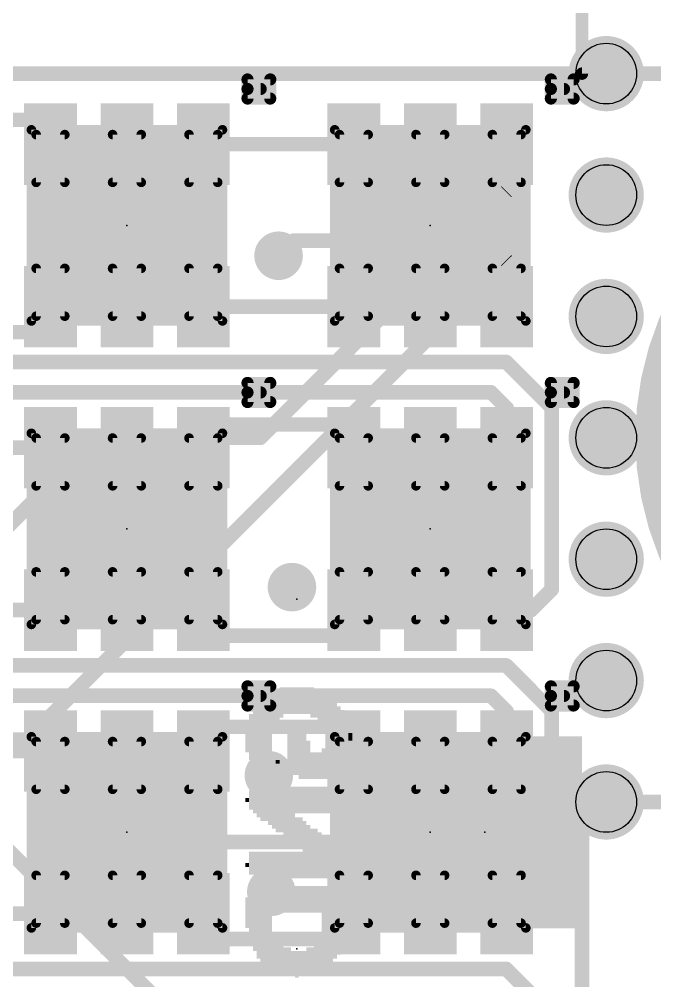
# Model space of a CAD drawing. Extents: x 0 to 108, y -62 to 34.
# Drawn here: x 27.13 to 33.78, y 15.91 to 25.97 of the extents above; entities that cross this region are included whole.
import ezdxf

# ---------------------------------------------------------------- set-up
doc = ezdxf.new("R2010")
doc.units = 0
for name, color, linetype in [('1', 12, 'CONTINUOUS'), ('15', 12, 'CONTINUOUS'), ('16', 132, 'CONTINUOUS'), ('17', 110, 'CONTINUOUS'), ('18', 110, 'CONTINUOUS'), ('2', 132, 'CONTINUOUS'), ('20', 53, 'CONTINUOUS'), ('21', 253, 'CONTINUOUS'), ('22', 253, 'CONTINUOUS'), ('23', 53, 'CONTINUOUS'), ('24', 53, 'CONTINUOUS'), ('29', 253, 'CONTINUOUS'), ('39', 12, 'CONTINUOUS'), ('47', 253, 'CONTINUOUS'), ('51', 253, 'CONTINUOUS')]:
    doc.layers.add(name, color=color, linetype=linetype)

# ---------------------------------------------------------------- blocks, each defined once
blk = doc.blocks.new('RECT')
blk.add_solid([(-0.5, -0.5), (0.5, -0.5), (-0.5, 0.5), (0.5, 0.5)])
blk = doc.blocks.new('ROUNDP')
at = {"const_width": 0.5}
blk.add_lwpolyline([(0, -0.25, 1), (0, 0.25, 1), (0, -0.25)], format="xyb", dxfattribs=at)
blk = doc.blocks.new('PIE')
at = {"const_width": 0.5}
blk.add_lwpolyline([(0, -0.25, 1), (0, 0.25, 1), (0, -0.25)], format="xyb", dxfattribs=at)
blk = doc.blocks.new('ROUNDV')
at = {"const_width": 0.5}
blk.add_lwpolyline([(0, -0.25, 1), (0, 0.25, 1), (0, -0.25)], format="xyb", dxfattribs=at)

msp = doc.modelspace()

# ---------------------------------------------------------------- linework, layer by layer
at = {"layer": '1', "const_width": 0.1524}
for points in [[(27.4067, 24.9165), (25.9841, 24.9165)], [(27.4575, 24.8657), (27.4067, 24.9165)], [(27.4575, 24.6625), (27.4575, 24.8657)], [(28.2575, 24.6625), (28.2575, 24.1935)], [(30.6325, 24.6625), (29.0575, 24.6625)], [(31.4325, 24.6625), (31.4325, 24.1681)], [(32.2325, 24.6625), (32.2325, 24.168)], [(32.2325, 24.168), (32.2263, 24.1618)], [(30.0038, 23.6538), (29.845, 23.495)], [(31.2738, 23.6538), (30.0038, 23.6538)], [(31.4325, 23.495), (31.2738, 23.6538)], [(31.4325, 22.9625), (31.4325, 23.495)], [(28.2575, 22.9625), (28.2575, 23.4315)], [(32.2325, 23.4411), (32.2263, 23.4474)], [(32.2325, 22.9625), (32.2325, 23.4411)], [(27.4575, 22.6958), (27.4575, 22.9625)], [(29.0575, 22.9625), (30.6325, 22.9625)], [(25.9206, 22.6958), (27.4575, 22.6958)], [(8.5725, 22.3838), (32.2263, 22.3838)], [(32.2263, 22.3838), (32.7025, 21.9075)], [(32.0675, 22.0663), (8.255, 22.0663)], [(32.2325, 21.9013), (32.0675, 22.0663)], [(32.2325, 21.4875), (32.2325, 21.9013)], [(32.7025, 21.9075), (32.7025, 20.0025)], [(29.121, 21.7288), (29.0575, 21.6653)], [(29.0575, 21.6653), (29.0575, 21.4875)], [(30.5944, 21.7288), (29.121, 21.7288)], [(30.6325, 21.6907), (30.5944, 21.7288)], [(30.6325, 21.4875), (30.6325, 21.6907)], [(25.8825, 21.4875), (27.4575, 21.4875)], [(28.2575, 21.4875), (28.2575, 21.0503)], [(31.4325, 21.4875), (31.4325, 21.082)], [(31.4325, 21.082), (31.877, 20.6375)], [(31.4325, 20.193), (30.988, 20.6375)], [(28.2575, 20.32), (28.2575, 19.7875)], [(31.4325, 19.7875), (31.4325, 20.193)], [(32.7025, 20.0025), (32.4875, 19.7875)], [(27.4575, 19.7875), (25.8825, 19.7875)], [(29.0575, 19.7875), (29.0575, 19.5208)], [(30.6325, 19.5843), (30.6325, 19.7875)], [(32.4875, 19.7875), (32.2325, 19.7875)], [(30.569, 19.5208), (30.6325, 19.5843)], [(29.0575, 19.5208), (30.569, 19.5208)], [(8.5725, 19.2088), (32.2263, 19.2088)], [(32.2263, 19.2088), (32.7025, 18.7325)], [(32.0675, 18.8912), (8.255, 18.8912)], [(32.2325, 18.7263), (32.0675, 18.8912)], [(32.2325, 18.3125), (32.2325, 18.7263)], [(32.7025, 18.7325), (32.7025, 16.8275)], [(29.0575, 18.4395), (29.1845, 18.5665)], [(29.1845, 18.5665), (30.5563, 18.5665)], [(30.5563, 18.5665), (30.6325, 18.4903)], [(29.0575, 18.3125), (29.0575, 18.4395)], [(30.6325, 18.4903), (30.6325, 18.3125)], [(27.4575, 18.3125), (25.8825, 18.3125)], [(28.2575, 18.3125), (28.2575, 17.8435)], [(31.4325, 18.3125), (31.4325, 17.78)], [(28.2575, 17.1133), (28.5052, 17.3609)], [(28.5052, 17.3609), (31.1849, 17.3609)], [(31.1849, 17.3609), (31.4325, 17.1133)], [(28.2575, 16.6125), (28.2575, 17.1133)], [(31.4325, 17.1133), (31.4325, 16.6125)], [(32.7025, 16.8275), (32.4875, 16.6125)], [(25.8825, 16.6125), (27.4575, 16.6125)], [(29.0575, 16.4728), (29.0575, 16.6125)], [(30.6325, 16.6125), (30.6325, 16.3458)], [(32.4875, 16.6125), (32.2325, 16.6125)], [(29.1845, 16.3458), (29.0575, 16.4728)], [(30.6325, 16.3458), (29.1845, 16.3458)], [(8.5725, 16.0338), (32.2263, 16.0338)], [(32.2263, 16.0338), (32.7025, 15.5575)]]:
    msp.add_lwpolyline(points, dxfattribs=at)
at = {"layer": '1', "const_width": 0.0762}
for points in [[(27.4336, 24.9434, 1), (27.3798, 24.8896)], [(27.4067, 24.8784, 1), (27.4067, 24.9546)], [(27.4956, 24.8657, 1), (27.4194, 24.8657)], [(27.4306, 24.8388, 1), (27.4844, 24.8926)], [(27.4194, 24.6625, 1), (27.4956, 24.6625)], [(28.2956, 24.6625, 1), (28.2194, 24.6625)], [(29.0575, 24.7006, 1), (29.0575, 24.6244)], [(30.6325, 24.6244, 1), (30.6325, 24.7006)], [(31.4706, 24.6625, 1), (31.3944, 24.6625)], [(32.2706, 24.6625, 1), (32.1944, 24.6625)], [(28.2194, 24.1935, 1), (28.2956, 24.1935)], [(31.3944, 24.1681, 1), (31.4706, 24.1681)], [(32.1993, 24.1887, 1), (32.2532, 24.1348)], [(32.1944, 24.168, 1), (32.2706, 24.168)], [(32.2594, 24.1411, 1), (32.2056, 24.1949)], [(30.0038, 23.6919, 1), (30.0038, 23.6157)], [(30.0307, 23.6268, 1), (29.9768, 23.6807)], [(31.3007, 23.6807, 1), (31.2468, 23.6268)], [(31.2738, 23.6157, 1), (31.2738, 23.6919)], [(29.8181, 23.5219, 1), (29.8719, 23.4681)], [(31.4706, 23.495, 1), (31.3944, 23.495)], [(31.4056, 23.4681, 1), (31.4594, 23.5219)], [(28.2956, 23.4315, 1), (28.2194, 23.4315)], [(32.2532, 23.4743, 1), (32.1993, 23.4204)], [(32.2706, 23.4411, 1), (32.1944, 23.4411)], [(32.2056, 23.4142, 1), (32.2594, 23.4681)], [(27.4956, 22.9625, 1), (27.4194, 22.9625)], [(29.0575, 23.0006, 1), (29.0575, 22.9244)], [(30.6325, 22.9244, 1), (30.6325, 23.0006)], [(28.2194, 22.9625, 1), (28.2956, 22.9625)], [(31.3944, 22.9625, 1), (31.4706, 22.9625)], [(32.1944, 22.9625, 1), (32.2706, 22.9625)], [(27.4575, 22.6577, 1), (27.4575, 22.7339)], [(27.4194, 22.6958, 1), (27.4956, 22.6958)], [(32.2532, 22.4107, 1), (32.1993, 22.3568)], [(32.2263, 22.3457, 1), (32.2263, 22.4219)], [(32.0944, 22.0932, 1), (32.0406, 22.0393)], [(32.0675, 22.0282, 1), (32.0675, 22.1044)], [(32.2706, 21.9013, 1), (32.1944, 21.9013)], [(32.2056, 21.8743, 1), (32.2594, 21.9282)], [(32.7406, 21.9075, 1), (32.6644, 21.9075)], [(32.6756, 21.8806, 1), (32.7294, 21.9344)], [(29.0956, 21.6653, 1), (29.0194, 21.6653)], [(29.0306, 21.6922, 1), (29.0844, 21.6384)], [(29.121, 21.7669, 1), (29.121, 21.6907)], [(29.1479, 21.7019, 1), (29.0941, 21.7557)], [(30.6213, 21.7557, 1), (30.5675, 21.7019)], [(30.5944, 21.6907, 1), (30.5944, 21.7669)], [(30.6706, 21.6907, 1), (30.5944, 21.6907)], [(30.6056, 21.6638, 1), (30.6594, 21.7176)], [(27.4575, 21.4494, 1), (27.4575, 21.5256)], [(28.2956, 21.4875, 1), (28.2194, 21.4875)], [(31.4706, 21.4875, 1), (31.3944, 21.4875)], [(29.0194, 21.4875, 1), (29.0956, 21.4875)], [(30.5944, 21.4875, 1), (30.6706, 21.4875)], [(32.1944, 21.4875, 1), (32.2706, 21.4875)], [(31.4594, 21.1089, 1), (31.4056, 21.0551)], [(28.2194, 21.0503, 1), (28.2956, 21.0503)], [(31.3944, 21.082, 1), (31.4706, 21.082)], [(31.0149, 20.6644, 1), (30.9611, 20.6106)], [(31.8501, 20.6106, 1), (31.9039, 20.6644)], [(28.2956, 20.32, 1), (28.2194, 20.32)], [(31.4706, 20.193, 1), (31.3944, 20.193)], [(31.4056, 20.1661, 1), (31.4594, 20.2199)], [(32.6644, 20.0025, 1), (32.7406, 20.0025)], [(32.7294, 19.9756, 1), (32.6756, 20.0294)], [(27.4575, 19.7494, 1), (27.4575, 19.8256)], [(28.2194, 19.7875, 1), (28.2956, 19.7875)], [(29.0956, 19.7875, 1), (29.0194, 19.7875)], [(30.6706, 19.7875, 1), (30.5944, 19.7875)], [(31.3944, 19.7875, 1), (31.4706, 19.7875)], [(32.2325, 19.8256, 1), (32.2325, 19.7494)], [(32.4606, 19.8144, 1), (32.5144, 19.7606)], [(32.4875, 19.7494, 1), (32.4875, 19.8256)], [(30.5944, 19.5843, 1), (30.6706, 19.5843)], [(30.6594, 19.5574, 1), (30.6056, 19.6112)], [(29.0575, 19.5589, 1), (29.0575, 19.4827)], [(29.0194, 19.5208, 1), (29.0956, 19.5208)], [(30.5421, 19.5477, 1), (30.5959, 19.4939)], [(30.569, 19.4827, 1), (30.569, 19.5589)], [(32.2532, 19.2357, 1), (32.1993, 19.1818)], [(32.2263, 19.1707, 1), (32.2263, 19.2469)], [(32.0944, 18.9182, 1), (32.0406, 18.8643)], [(32.0675, 18.8531, 1), (32.0675, 18.9293)], [(32.2706, 18.7263, 1), (32.1944, 18.7263)], [(32.2056, 18.6993, 1), (32.2594, 18.7532)], [(32.7406, 18.7325, 1), (32.6644, 18.7325)], [(32.6756, 18.7056, 1), (32.7294, 18.7594)], [(29.1845, 18.6046, 1), (29.1845, 18.5284)], [(29.2114, 18.5396, 1), (29.1576, 18.5934)], [(30.5832, 18.5934, 1), (30.5294, 18.5396)], [(30.5563, 18.5284, 1), (30.5563, 18.6046)], [(29.0956, 18.4395, 1), (29.0194, 18.4395)], [(30.6706, 18.4903, 1), (30.5944, 18.4903)], [(30.6056, 18.4634, 1), (30.6594, 18.5172)], [(29.0306, 18.4664, 1), (29.0844, 18.4126)], [(27.4575, 18.2744, 1), (27.4575, 18.3506)], [(28.2956, 18.3125, 1), (28.2194, 18.3125)], [(29.0194, 18.3125, 1), (29.0956, 18.3125)], [(30.5944, 18.3125, 1), (30.6706, 18.3125)], [(31.4706, 18.3125, 1), (31.3944, 18.3125)], [(32.1944, 18.3125, 1), (32.2706, 18.3125)], [(28.2194, 17.8435, 1), (28.2956, 17.8435)], [(31.3944, 17.78, 1), (31.4706, 17.78)], [(28.5052, 17.399, 1), (28.5052, 17.3228)], [(28.5321, 17.334, 1), (28.4782, 17.3878)], [(31.2118, 17.3878, 1), (31.1579, 17.334)], [(31.1849, 17.3228, 1), (31.1849, 17.399)], [(28.2956, 17.1133, 1), (28.2194, 17.1133)], [(28.2306, 17.1402, 1), (28.2844, 17.0863)], [(31.4706, 17.1133, 1), (31.3944, 17.1133)], [(31.4056, 17.0863, 1), (31.4594, 17.1402)], [(32.7294, 16.8006, 1), (32.6756, 16.8544)], [(32.6644, 16.8275, 1), (32.7406, 16.8275)], [(27.4575, 16.5744, 1), (27.4575, 16.6506)], [(28.2194, 16.6125, 1), (28.2956, 16.6125)], [(29.0956, 16.6125, 1), (29.0194, 16.6125)], [(30.6706, 16.6125, 1), (30.5944, 16.6125)], [(31.3944, 16.6125, 1), (31.4706, 16.6125)], [(32.2325, 16.6506, 1), (32.2325, 16.5744)], [(32.4606, 16.6394, 1), (32.5144, 16.5856)], [(32.4875, 16.5744, 1), (32.4875, 16.6506)], [(29.0194, 16.4728, 1), (29.0956, 16.4728)], [(29.0844, 16.4997, 1), (29.0306, 16.4459)], [(29.1845, 16.3839, 1), (29.1845, 16.3077)], [(29.1576, 16.3189, 1), (29.2114, 16.3727)], [(30.6325, 16.3077, 1), (30.6325, 16.3839)], [(30.5944, 16.3458, 1), (30.6706, 16.3458)], [(32.2532, 16.0607, 1), (32.1993, 16.0068)], [(32.2263, 15.9957, 1), (32.2263, 16.0719)]]:
    msp.add_lwpolyline(points, format="xyb", dxfattribs=at)
at = {"layer": '15', "const_width": 0.1524}
msp.add_lwpolyline([(0, 25.4), (40.64, 25.4)], dxfattribs=at)
at = {"layer": '16', "const_width": 0.1524}
for points in [[(0, 25.4), (40.64, 25.4)], [(32.2263, 24.1618), (29.6545, 21.59)], [(27.94, 21.59), (25.3206, 18.9706)], [(29.6545, 21.59), (27.94, 21.59)], [(30.0038, 14.2875), (25.3206, 18.9706)], [(31.75, 17.4625), (31.4325, 17.78)], [(32.004, 17.4625), (31.75, 17.4625)], [(32.512, 17.4625), (32.004, 17.4625)]]:
    msp.add_lwpolyline(points, dxfattribs=at)
at = {"layer": '16', "const_width": 0.0762}
for points in [[(32.2532, 24.1348, 1), (32.1993, 24.1887)], [(27.94, 21.6281, 1), (27.94, 21.5519)], [(27.9669, 21.5631, 1), (27.9131, 21.6169)], [(29.6276, 21.6169, 1), (29.6814, 21.5631)], [(29.6545, 21.5519, 1), (29.6545, 21.6281)], [(31.4594, 17.8069, 1), (31.4056, 17.7531)], [(31.75, 17.5006, 1), (31.75, 17.4244)], [(31.7231, 17.4356, 1), (31.7769, 17.4894)], [(32.004, 17.5006, 1), (32.004, 17.4244)], [(32.004, 17.4244, 1), (32.004, 17.5006)], [(32.512, 17.4244, 1), (32.512, 17.5006)]]:
    msp.add_lwpolyline(points, format="xyb", dxfattribs=at)
at = {"layer": '2', "const_width": 0.1524}
for points in [[(0, 25.4), (40.64, 25.4)], [(32.2263, 23.4474), (27.2097, 18.4309)], [(27.2097, 18.4309), (24.3046, 18.4309)]]:
    msp.add_lwpolyline(points, dxfattribs=at)
at = {"layer": '2', "const_width": 0.0762}
for points in [[(32.2532, 23.4204, 1), (32.1993, 23.4743)], [(27.1828, 18.4578, 1), (27.2367, 18.4039)], [(27.2097, 18.3928, 1), (27.2097, 18.469)]]:
    msp.add_lwpolyline(points, format="xyb", dxfattribs=at)
at = {"layer": '20', "const_width": 0.1524}
for points in [[(36.83, 25.4), (3.81, 25.4)], [(36.83, 17.78), (33.02, 17.78)], [(33.02, 17.78), (33.02, 7.62)]]:
    msp.add_lwpolyline(points, dxfattribs=at)
at = {"layer": '20', "const_width": 0.0762}
for points in [[(33.02, 17.8181, 1), (33.02, 17.7419)], [(33.0581, 17.78, 1), (32.9819, 17.78)]]:
    msp.add_lwpolyline(points, format="xyb", dxfattribs=at)
at = {"layer": '20'}
for centre in [(33.274, 25.4), (33.274, 24.13), (33.274, 22.86), (33.274, 21.59), (33.274, 20.32), (33.274, 19.05), (33.274, 17.78)]:
    msp.add_circle(centre, 0.3175, dxfattribs=at)
at = {"layer": '21', "const_width": 0.127}
for points in [[(29.5195, 25.2395), (29.5195, 25.3395)], [(29.5195, 25.3395), (29.7575, 25.3395)], [(29.7575, 25.3395), (29.7575, 25.1395)], [(32.6945, 25.2395), (32.6945, 25.3395)], [(32.6945, 25.3395), (32.9325, 25.3395)], [(32.9325, 25.3395), (32.9325, 25.1395)], [(29.6575, 25.2395), (29.5195, 25.2395)], [(29.5195, 25.1395), (29.5195, 25.2395)], [(32.8325, 25.2395), (32.6945, 25.2395)], [(32.6945, 25.1395), (32.6945, 25.2395)], [(29.7575, 25.1395), (29.5195, 25.1395)], [(32.9325, 25.1395), (32.6945, 25.1395)], [(29.5195, 22.0645), (29.5195, 22.1645)], [(29.5195, 22.1645), (29.7575, 22.1645)], [(29.7575, 22.1645), (29.7575, 21.9645)], [(32.6945, 22.0645), (32.6945, 22.1645)], [(32.6945, 22.1645), (32.9325, 22.1645)], [(32.9325, 22.1645), (32.9325, 21.9645)], [(29.6575, 22.0645), (29.5195, 22.0645)], [(29.5195, 21.9645), (29.5195, 22.0645)], [(32.8325, 22.0645), (32.6945, 22.0645)], [(32.6945, 21.9645), (32.6945, 22.0645)], [(29.7575, 21.9645), (29.5195, 21.9645)], [(32.9325, 21.9645), (32.6945, 21.9645)], [(29.5195, 18.8895), (29.5195, 18.9895)], [(29.5195, 18.9895), (29.7575, 18.9895)], [(29.7575, 18.9895), (29.7575, 18.7895)], [(32.6945, 18.8895), (32.6945, 18.9895)], [(32.6945, 18.9895), (32.9325, 18.9895)], [(32.9325, 18.9895), (32.9325, 18.7895)], [(29.6575, 18.8895), (29.5195, 18.8895)], [(29.5195, 18.7895), (29.5195, 18.8895)], [(32.8325, 18.8895), (32.6945, 18.8895)], [(32.6945, 18.7895), (32.6945, 18.8895)], [(29.7575, 18.7895), (29.5195, 18.7895)], [(32.9325, 18.7895), (32.6945, 18.7895)]]:
    msp.add_lwpolyline(points, dxfattribs=at)
at = {"layer": '21', "const_width": 0.0635}
for points in [[(29.5512, 25.3395, 1), (29.4878, 25.3395)], [(29.5195, 25.3712, 1), (29.5195, 25.3078)], [(29.7892, 25.3395, 1), (29.7258, 25.3395)], [(29.7575, 25.3078, 1), (29.7575, 25.3712)], [(32.7263, 25.3395, 1), (32.6628, 25.3395)], [(32.6945, 25.3712, 1), (32.6945, 25.3078)], [(32.9643, 25.3395, 1), (32.9008, 25.3395)], [(32.9325, 25.3078, 1), (32.9325, 25.3712)], [(29.5195, 25.2712, 1), (29.5195, 25.2078)], [(29.5512, 25.2395, 1), (29.4878, 25.2395)], [(29.4878, 25.2395, 1), (29.5512, 25.2395)], [(29.6575, 25.2078, 1), (29.6575, 25.2712)], [(32.7263, 25.2395, 1), (32.6628, 25.2395)], [(32.6945, 25.2712, 1), (32.6945, 25.2078)], [(32.6628, 25.2395, 1), (32.7263, 25.2395)], [(32.8325, 25.2078, 1), (32.8325, 25.2712)], [(29.5195, 25.1713, 1), (29.5195, 25.1078)], [(29.4878, 25.1395, 1), (29.5512, 25.1395)], [(29.7258, 25.1395, 1), (29.7892, 25.1395)], [(29.7575, 25.1078, 1), (29.7575, 25.1713)], [(32.6945, 25.1713, 1), (32.6945, 25.1078)], [(32.6628, 25.1395, 1), (32.7263, 25.1395)], [(32.9008, 25.1395, 1), (32.9643, 25.1395)], [(32.9325, 25.1078, 1), (32.9325, 25.1713)], [(29.5512, 22.1645, 1), (29.4878, 22.1645)], [(29.5195, 22.1962, 1), (29.5195, 22.1328)], [(29.7892, 22.1645, 1), (29.7258, 22.1645)], [(29.7575, 22.1328, 1), (29.7575, 22.1962)], [(32.7263, 22.1645, 1), (32.6628, 22.1645)], [(32.6945, 22.1962, 1), (32.6945, 22.1328)], [(32.9643, 22.1645, 1), (32.9008, 22.1645)], [(32.9325, 22.1328, 1), (32.9325, 22.1962)], [(29.5195, 22.0963, 1), (29.5195, 22.0328)], [(29.5512, 22.0645, 1), (29.4878, 22.0645)], [(29.4878, 22.0645, 1), (29.5512, 22.0645)], [(29.6575, 22.0328, 1), (29.6575, 22.0963)], [(32.6945, 22.0963, 1), (32.6945, 22.0328)], [(32.7263, 22.0645, 1), (32.6628, 22.0645)], [(32.6628, 22.0645, 1), (32.7263, 22.0645)], [(32.8325, 22.0328, 1), (32.8325, 22.0963)], [(29.5195, 21.9962, 1), (29.5195, 21.9328)], [(29.4878, 21.9645, 1), (29.5512, 21.9645)], [(29.7258, 21.9645, 1), (29.7892, 21.9645)], [(29.7575, 21.9328, 1), (29.7575, 21.9962)], [(32.6945, 21.9962, 1), (32.6945, 21.9328)], [(32.6628, 21.9645, 1), (32.7263, 21.9645)], [(32.9008, 21.9645, 1), (32.9643, 21.9645)], [(32.9325, 21.9328, 1), (32.9325, 21.9962)], [(29.5512, 18.9895, 1), (29.4878, 18.9895)], [(29.5195, 19.0212, 1), (29.5195, 18.9578)], [(29.7892, 18.9895, 1), (29.7258, 18.9895)], [(29.7575, 18.9578, 1), (29.7575, 19.0212)], [(32.7263, 18.9895, 1), (32.6628, 18.9895)], [(32.6945, 19.0212, 1), (32.6945, 18.9578)], [(32.9643, 18.9895, 1), (32.9008, 18.9895)], [(32.9325, 18.9578, 1), (32.9325, 19.0212)], [(29.5195, 18.9213, 1), (29.5195, 18.8578)], [(29.5512, 18.8895, 1), (29.4878, 18.8895)], [(29.4878, 18.8895, 1), (29.5512, 18.8895)], [(29.6575, 18.8578, 1), (29.6575, 18.9213)], [(32.6945, 18.9213, 1), (32.6945, 18.8578)], [(32.7263, 18.8895, 1), (32.6628, 18.8895)], [(32.6628, 18.8895, 1), (32.7263, 18.8895)], [(32.8325, 18.8578, 1), (32.8325, 18.9213)], [(29.5195, 18.8212, 1), (29.5195, 18.7578)], [(29.4878, 18.7895, 1), (29.5512, 18.7895)], [(29.7258, 18.7895, 1), (29.7892, 18.7895)], [(29.7575, 18.7578, 1), (29.7575, 18.8212)], [(32.6945, 18.8212, 1), (32.6945, 18.7578)], [(32.6628, 18.7895, 1), (32.7263, 18.7895)], [(32.9008, 18.7895, 1), (32.9643, 18.7895)], [(32.9325, 18.7578, 1), (32.9325, 18.8212)]]:
    msp.add_lwpolyline(points, format="xyb", dxfattribs=at)
at = {"layer": '23'}
for p in [(28.2575, 23.8125), (31.4325, 23.8125), (28.2575, 20.6375), (31.4325, 20.6375), (28.2575, 17.4625), (31.4325, 17.4625)]:
    msp.add_point(p, dxfattribs=at)
at = {"layer": '24'}
for p in [(30.0355, 19.9009), (32.004, 17.4625), (30.0355, 16.2433)]:
    msp.add_point(p, dxfattribs=at)
at = {"layer": '29', "const_width": 0.3937}
for points in [[(33.274, 25.2032, 1), (33.274, 25.5969, 1), (33.274, 25.2032)], [(33.274, 23.9332, 1), (33.274, 24.3269, 1), (33.274, 23.9332)], [(33.274, 22.6631, 1), (33.274, 23.0569, 1), (33.274, 22.6631)], [(33.274, 21.3931, 1), (33.274, 21.7869, 1), (33.274, 21.3931)], [(33.274, 20.1231, 1), (33.274, 20.5169, 1), (33.274, 20.1231)], [(33.274, 18.8531, 1), (33.274, 19.2469, 1), (33.274, 18.8531)], [(33.274, 17.5831, 1), (33.274, 17.9769, 1), (33.274, 17.5831)]]:
    msp.add_lwpolyline(points, format="xyb", dxfattribs=at)
at = {"layer": '47', "const_width": 0.13}
for points in [[(33.02, 25.4), (33.02, 28.62)], [(33.02, 25.4), (47.67, 25.4)]]:
    msp.add_lwpolyline(points, dxfattribs=at)
at = {"layer": '47', "const_width": 0.065}
for points in [[(33.02, 25.4325, 1), (33.02, 25.3675)], [(32.9875, 25.4, 1), (33.0525, 25.4)]]:
    msp.add_lwpolyline(points, format="xyb", dxfattribs=at)
at = {"layer": '51', "const_width": 0.1}
for points in [[(27.2575, 22.8125), (27.2575, 24.8125)], [(27.2575, 24.8125), (29.2575, 24.8125)], [(29.2575, 24.8125), (29.2575, 22.8125)], [(30.4325, 22.8125), (30.4325, 24.8125)], [(30.4325, 24.8125), (32.4325, 24.8125)], [(32.4325, 24.8125), (32.4325, 22.8125)], [(27.6075, 24.7625), (27.3075, 24.7625)], [(27.3075, 24.7625), (27.3075, 24.2625)], [(27.6075, 24.2625), (27.6075, 24.7625)], [(28.4075, 24.7625), (28.1075, 24.7625)], [(28.1075, 24.7625), (28.1075, 24.2625)], [(28.4075, 24.2625), (28.4075, 24.7625)], [(29.2075, 24.7625), (28.9075, 24.7625)], [(28.9075, 24.7625), (28.9075, 24.2625)], [(29.2075, 24.2625), (29.2075, 24.7625)], [(30.7825, 24.7625), (30.4825, 24.7625)], [(30.4825, 24.7625), (30.4825, 24.2625)], [(30.7825, 24.2625), (30.7825, 24.7625)], [(31.5825, 24.7625), (31.2825, 24.7625)], [(31.2825, 24.7625), (31.2825, 24.2625)], [(31.5825, 24.2625), (31.5825, 24.7625)], [(32.3825, 24.7625), (32.0825, 24.7625)], [(32.0825, 24.7625), (32.0825, 24.2625)], [(32.3825, 24.2625), (32.3825, 24.7625)], [(27.3075, 24.2625), (27.6075, 24.2625)], [(28.1075, 24.2625), (28.4075, 24.2625)], [(28.9075, 24.2625), (29.2075, 24.2625)], [(30.4825, 24.2625), (30.7825, 24.2625)], [(31.2825, 24.2625), (31.5825, 24.2625)], [(32.0825, 24.2625), (32.3825, 24.2625)], [(27.3075, 22.8625), (27.3075, 23.3625)], [(27.3075, 23.3625), (27.6075, 23.3625)], [(27.6075, 23.3625), (27.6075, 22.8625)], [(28.1075, 22.8625), (28.1075, 23.3625)], [(28.1075, 23.3625), (28.4075, 23.3625)], [(28.4075, 23.3625), (28.4075, 22.8625)], [(28.9075, 23.3625), (28.9075, 22.8625)], [(29.2075, 23.3625), (28.9075, 23.3625)], [(29.2075, 22.8625), (29.2075, 23.3625)], [(30.4825, 22.8625), (30.4825, 23.3625)], [(30.4825, 23.3625), (30.7825, 23.3625)], [(30.7825, 23.3625), (30.7825, 22.8625)], [(31.2825, 22.8625), (31.2825, 23.3625)], [(31.2825, 23.3625), (31.5825, 23.3625)], [(31.5825, 23.3625), (31.5825, 22.8625)], [(32.0825, 23.3625), (32.0825, 22.8625)], [(32.3825, 23.3625), (32.0825, 23.3625)], [(32.3825, 22.8625), (32.3825, 23.3625)], [(29.2575, 22.8125), (27.2575, 22.8125)], [(27.6075, 22.8625), (27.3075, 22.8625)], [(28.4075, 22.8625), (28.1075, 22.8625)], [(28.9075, 22.8625), (29.2075, 22.8625)], [(32.4325, 22.8125), (30.4325, 22.8125)], [(30.7825, 22.8625), (30.4825, 22.8625)], [(31.5825, 22.8625), (31.2825, 22.8625)], [(32.0825, 22.8625), (32.3825, 22.8625)], [(27.2575, 19.6375), (27.2575, 21.6375)], [(27.2575, 21.6375), (29.2575, 21.6375)], [(27.6075, 21.5875), (27.3075, 21.5875)], [(27.3075, 21.5875), (27.3075, 21.0875)], [(27.6075, 21.0875), (27.6075, 21.5875)], [(28.4075, 21.5875), (28.1075, 21.5875)], [(28.1075, 21.5875), (28.1075, 21.0875)], [(28.4075, 21.0875), (28.4075, 21.5875)], [(29.2075, 21.5875), (28.9075, 21.5875)], [(28.9075, 21.5875), (28.9075, 21.0875)], [(29.2075, 21.0875), (29.2075, 21.5875)], [(29.2575, 21.6375), (29.2575, 19.6375)], [(30.4325, 19.6375), (30.4325, 21.6375)], [(30.4325, 21.6375), (32.4325, 21.6375)], [(30.7825, 21.5875), (30.4825, 21.5875)], [(30.4825, 21.5875), (30.4825, 21.0875)], [(30.7825, 21.0875), (30.7825, 21.5875)], [(31.5825, 21.5875), (31.2825, 21.5875)], [(31.2825, 21.5875), (31.2825, 21.0875)], [(31.5825, 21.0875), (31.5825, 21.5875)], [(32.3825, 21.5875), (32.0825, 21.5875)], [(32.0825, 21.5875), (32.0825, 21.0875)], [(32.3825, 21.0875), (32.3825, 21.5875)], [(32.4325, 21.6375), (32.4325, 19.6375)], [(27.3075, 21.0875), (27.6075, 21.0875)], [(28.1075, 21.0875), (28.4075, 21.0875)], [(28.9075, 21.0875), (29.2075, 21.0875)], [(30.4825, 21.0875), (30.7825, 21.0875)], [(31.2825, 21.0875), (31.5825, 21.0875)], [(32.0825, 21.0875), (32.3825, 21.0875)], [(27.3075, 19.6875), (27.3075, 20.1875)], [(27.3075, 20.1875), (27.6075, 20.1875)], [(27.6075, 20.1875), (27.6075, 19.6875)], [(28.1075, 19.6875), (28.1075, 20.1875)], [(28.1075, 20.1875), (28.4075, 20.1875)], [(28.4075, 20.1875), (28.4075, 19.6875)], [(28.9075, 20.1875), (28.9075, 19.6875)], [(29.2075, 20.1875), (28.9075, 20.1875)], [(29.2075, 19.6875), (29.2075, 20.1875)], [(30.4825, 19.6875), (30.4825, 20.1875)], [(30.4825, 20.1875), (30.7825, 20.1875)], [(30.7825, 20.1875), (30.7825, 19.6875)], [(31.2825, 19.6875), (31.2825, 20.1875)], [(31.2825, 20.1875), (31.5825, 20.1875)], [(31.5825, 20.1875), (31.5825, 19.6875)], [(32.0825, 20.1875), (32.0825, 19.6875)], [(32.3825, 20.1875), (32.0825, 20.1875)], [(32.3825, 19.6875), (32.3825, 20.1875)], [(27.6075, 19.6875), (27.3075, 19.6875)], [(28.4075, 19.6875), (28.1075, 19.6875)], [(28.9075, 19.6875), (29.2075, 19.6875)], [(30.7825, 19.6875), (30.4825, 19.6875)], [(31.5825, 19.6875), (31.2825, 19.6875)], [(32.0825, 19.6875), (32.3825, 19.6875)], [(29.2575, 19.6375), (27.2575, 19.6375)], [(32.4325, 19.6375), (30.4325, 19.6375)], [(27.2575, 16.4625), (27.2575, 18.4625)], [(27.2575, 18.4625), (29.2575, 18.4625)], [(29.2575, 18.4625), (29.2575, 16.4625)], [(30.4325, 16.4625), (30.4325, 18.4625)], [(30.4325, 18.4625), (32.4325, 18.4625)], [(32.4325, 18.4625), (32.4325, 16.4625)], [(27.6075, 18.4125), (27.3075, 18.4125)], [(27.3075, 18.4125), (27.3075, 17.9125)], [(27.6075, 17.9125), (27.6075, 18.4125)], [(28.4075, 18.4125), (28.1075, 18.4125)], [(28.1075, 18.4125), (28.1075, 17.9125)], [(28.4075, 17.9125), (28.4075, 18.4125)], [(29.2075, 18.4125), (28.9075, 18.4125)], [(28.9075, 18.4125), (28.9075, 17.9125)], [(29.2075, 17.9125), (29.2075, 18.4125)], [(30.7825, 18.4125), (30.4825, 18.4125)], [(30.4825, 18.4125), (30.4825, 17.9125)], [(30.7825, 17.9125), (30.7825, 18.4125)], [(31.5825, 18.4125), (31.2825, 18.4125)], [(31.2825, 18.4125), (31.2825, 17.9125)], [(31.5825, 17.9125), (31.5825, 18.4125)], [(32.3825, 18.4125), (32.0825, 18.4125)], [(32.0825, 18.4125), (32.0825, 17.9125)], [(32.3825, 17.9125), (32.3825, 18.4125)], [(27.3075, 17.9125), (27.6075, 17.9125)], [(28.1075, 17.9125), (28.4075, 17.9125)], [(28.9075, 17.9125), (29.2075, 17.9125)], [(30.4825, 17.9125), (30.7825, 17.9125)], [(31.2825, 17.9125), (31.5825, 17.9125)], [(32.0825, 17.9125), (32.3825, 17.9125)], [(27.3075, 16.5125), (27.3075, 17.0125)], [(27.3075, 17.0125), (27.6075, 17.0125)], [(27.6075, 17.0125), (27.6075, 16.5125)], [(28.1075, 16.5125), (28.1075, 17.0125)], [(28.1075, 17.0125), (28.4075, 17.0125)], [(28.4075, 17.0125), (28.4075, 16.5125)], [(28.9075, 17.0125), (28.9075, 16.5125)], [(29.2075, 17.0125), (28.9075, 17.0125)], [(29.2075, 16.5125), (29.2075, 17.0125)], [(30.4825, 16.5125), (30.4825, 17.0125)], [(30.4825, 17.0125), (30.7825, 17.0125)], [(30.7825, 17.0125), (30.7825, 16.5125)], [(31.2825, 16.5125), (31.2825, 17.0125)], [(31.2825, 17.0125), (31.5825, 17.0125)], [(31.5825, 17.0125), (31.5825, 16.5125)], [(32.0825, 17.0125), (32.0825, 16.5125)], [(32.3825, 17.0125), (32.0825, 17.0125)], [(32.3825, 16.5125), (32.3825, 17.0125)], [(29.2575, 16.4625), (27.2575, 16.4625)], [(27.6075, 16.5125), (27.3075, 16.5125)], [(28.4075, 16.5125), (28.1075, 16.5125)], [(28.9075, 16.5125), (29.2075, 16.5125)], [(32.4325, 16.4625), (30.4325, 16.4625)], [(30.7825, 16.5125), (30.4825, 16.5125)], [(31.5825, 16.5125), (31.2825, 16.5125)], [(32.0825, 16.5125), (32.3825, 16.5125)]]:
    msp.add_lwpolyline(points, dxfattribs=at)
at = {"layer": '51', "const_width": 0.05}
for points in [[(27.2825, 24.8125, 1), (27.2325, 24.8125)], [(27.2575, 24.8375, 1), (27.2575, 24.7875)], [(29.2825, 24.8125, 1), (29.2325, 24.8125)], [(29.2575, 24.7875, 1), (29.2575, 24.8375)], [(30.4575, 24.8125, 1), (30.4075, 24.8125)], [(30.4325, 24.8375, 1), (30.4325, 24.7875)], [(32.4575, 24.8125, 1), (32.4075, 24.8125)], [(32.4325, 24.7875, 1), (32.4325, 24.8375)], [(27.3075, 24.7875, 1), (27.3075, 24.7375)], [(27.3325, 24.7625, 1), (27.2825, 24.7625)], [(27.6325, 24.7625, 1), (27.5825, 24.7625)], [(27.6075, 24.7375, 1), (27.6075, 24.7875)], [(28.1075, 24.7875, 1), (28.1075, 24.7375)], [(28.1325, 24.7625, 1), (28.0825, 24.7625)], [(28.4325, 24.7625, 1), (28.3825, 24.7625)], [(28.4075, 24.7375, 1), (28.4075, 24.7875)], [(28.9075, 24.7875, 1), (28.9075, 24.7375)], [(28.9325, 24.7625, 1), (28.8825, 24.7625)], [(29.2325, 24.7625, 1), (29.1825, 24.7625)], [(29.2075, 24.7375, 1), (29.2075, 24.7875)], [(30.4825, 24.7875, 1), (30.4825, 24.7375)], [(30.5075, 24.7625, 1), (30.4575, 24.7625)], [(30.8075, 24.7625, 1), (30.7575, 24.7625)], [(30.7825, 24.7375, 1), (30.7825, 24.7875)], [(31.2825, 24.7875, 1), (31.2825, 24.7375)], [(31.3075, 24.7625, 1), (31.2575, 24.7625)], [(31.6075, 24.7625, 1), (31.5575, 24.7625)], [(31.5825, 24.7375, 1), (31.5825, 24.7875)], [(32.0825, 24.7875, 1), (32.0825, 24.7375)], [(32.1075, 24.7625, 1), (32.0575, 24.7625)], [(32.4075, 24.7625, 1), (32.3575, 24.7625)], [(32.3825, 24.7375, 1), (32.3825, 24.7875)], [(27.3075, 24.2875, 1), (27.3075, 24.2375)], [(27.2825, 24.2625, 1), (27.3325, 24.2625)], [(27.5825, 24.2625, 1), (27.6325, 24.2625)], [(27.6075, 24.2375, 1), (27.6075, 24.2875)], [(28.1075, 24.2875, 1), (28.1075, 24.2375)], [(28.0825, 24.2625, 1), (28.1325, 24.2625)], [(28.3825, 24.2625, 1), (28.4325, 24.2625)], [(28.4075, 24.2375, 1), (28.4075, 24.2875)], [(28.9075, 24.2875, 1), (28.9075, 24.2375)], [(28.8825, 24.2625, 1), (28.9325, 24.2625)], [(29.1825, 24.2625, 1), (29.2325, 24.2625)], [(29.2075, 24.2375, 1), (29.2075, 24.2875)], [(30.4825, 24.2875, 1), (30.4825, 24.2375)], [(30.4575, 24.2625, 1), (30.5075, 24.2625)], [(30.7575, 24.2625, 1), (30.8075, 24.2625)], [(30.7825, 24.2375, 1), (30.7825, 24.2875)], [(31.2825, 24.2875, 1), (31.2825, 24.2375)], [(31.2575, 24.2625, 1), (31.3075, 24.2625)], [(31.5575, 24.2625, 1), (31.6075, 24.2625)], [(31.5825, 24.2375, 1), (31.5825, 24.2875)], [(32.0825, 24.2875, 1), (32.0825, 24.2375)], [(32.0575, 24.2625, 1), (32.1075, 24.2625)], [(32.3575, 24.2625, 1), (32.4075, 24.2625)], [(32.3825, 24.2375, 1), (32.3825, 24.2875)], [(27.3325, 23.3625, 1), (27.2825, 23.3625)], [(27.3075, 23.3875, 1), (27.3075, 23.3375)], [(27.6325, 23.3625, 1), (27.5825, 23.3625)], [(27.6075, 23.3375, 1), (27.6075, 23.3875)], [(28.1325, 23.3625, 1), (28.0825, 23.3625)], [(28.1075, 23.3875, 1), (28.1075, 23.3375)], [(28.4325, 23.3625, 1), (28.3825, 23.3625)], [(28.4075, 23.3375, 1), (28.4075, 23.3875)], [(28.9325, 23.3625, 1), (28.8825, 23.3625)], [(28.9075, 23.3875, 1), (28.9075, 23.3375)], [(29.2325, 23.3625, 1), (29.1825, 23.3625)], [(29.2075, 23.3375, 1), (29.2075, 23.3875)], [(30.5075, 23.3625, 1), (30.4575, 23.3625)], [(30.4825, 23.3875, 1), (30.4825, 23.3375)], [(30.8075, 23.3625, 1), (30.7575, 23.3625)], [(30.7825, 23.3375, 1), (30.7825, 23.3875)], [(31.3075, 23.3625, 1), (31.2575, 23.3625)], [(31.2825, 23.3875, 1), (31.2825, 23.3375)], [(31.6075, 23.3625, 1), (31.5575, 23.3625)], [(31.5825, 23.3375, 1), (31.5825, 23.3875)], [(32.1075, 23.3625, 1), (32.0575, 23.3625)], [(32.0825, 23.3875, 1), (32.0825, 23.3375)], [(32.4075, 23.3625, 1), (32.3575, 23.3625)], [(32.3825, 23.3375, 1), (32.3825, 23.3875)], [(27.2575, 22.8375, 1), (27.2575, 22.7875)], [(27.2325, 22.8125, 1), (27.2825, 22.8125)], [(27.3075, 22.8875, 1), (27.3075, 22.8375)], [(27.2825, 22.8625, 1), (27.3325, 22.8625)], [(27.5825, 22.8625, 1), (27.6325, 22.8625)], [(27.6075, 22.8375, 1), (27.6075, 22.8875)], [(28.1075, 22.8875, 1), (28.1075, 22.8375)], [(28.0825, 22.8625, 1), (28.1325, 22.8625)], [(28.3825, 22.8625, 1), (28.4325, 22.8625)], [(28.4075, 22.8375, 1), (28.4075, 22.8875)], [(28.9075, 22.8875, 1), (28.9075, 22.8375)], [(28.8825, 22.8625, 1), (28.9325, 22.8625)], [(29.1825, 22.8625, 1), (29.2325, 22.8625)], [(29.2075, 22.8375, 1), (29.2075, 22.8875)], [(29.2325, 22.8125, 1), (29.2825, 22.8125)], [(29.2575, 22.7875, 1), (29.2575, 22.8375)], [(30.4325, 22.8375, 1), (30.4325, 22.7875)], [(30.4075, 22.8125, 1), (30.4575, 22.8125)], [(30.4825, 22.8875, 1), (30.4825, 22.8375)], [(30.4575, 22.8625, 1), (30.5075, 22.8625)], [(30.7575, 22.8625, 1), (30.8075, 22.8625)], [(30.7825, 22.8375, 1), (30.7825, 22.8875)], [(31.2825, 22.8875, 1), (31.2825, 22.8375)], [(31.2575, 22.8625, 1), (31.3075, 22.8625)], [(31.5575, 22.8625, 1), (31.6075, 22.8625)], [(31.5825, 22.8375, 1), (31.5825, 22.8875)], [(32.0825, 22.8875, 1), (32.0825, 22.8375)], [(32.0575, 22.8625, 1), (32.1075, 22.8625)], [(32.3575, 22.8625, 1), (32.4075, 22.8625)], [(32.3825, 22.8375, 1), (32.3825, 22.8875)], [(32.4075, 22.8125, 1), (32.4575, 22.8125)], [(32.4325, 22.7875, 1), (32.4325, 22.8375)], [(27.2825, 21.6375, 1), (27.2325, 21.6375)], [(27.2575, 21.6625, 1), (27.2575, 21.6125)], [(27.3075, 21.6125, 1), (27.3075, 21.5625)], [(27.3325, 21.5875, 1), (27.2825, 21.5875)], [(27.6325, 21.5875, 1), (27.5825, 21.5875)], [(27.6075, 21.5625, 1), (27.6075, 21.6125)], [(28.1075, 21.6125, 1), (28.1075, 21.5625)], [(28.1325, 21.5875, 1), (28.0825, 21.5875)], [(28.4325, 21.5875, 1), (28.3825, 21.5875)], [(28.4075, 21.5625, 1), (28.4075, 21.6125)], [(28.9075, 21.6125, 1), (28.9075, 21.5625)], [(28.9325, 21.5875, 1), (28.8825, 21.5875)], [(29.2325, 21.5875, 1), (29.1825, 21.5875)], [(29.2075, 21.5625, 1), (29.2075, 21.6125)], [(29.2825, 21.6375, 1), (29.2325, 21.6375)], [(29.2575, 21.6125, 1), (29.2575, 21.6625)], [(30.4575, 21.6375, 1), (30.4075, 21.6375)], [(30.4325, 21.6625, 1), (30.4325, 21.6125)], [(30.4825, 21.6125, 1), (30.4825, 21.5625)], [(30.5075, 21.5875, 1), (30.4575, 21.5875)], [(30.8075, 21.5875, 1), (30.7575, 21.5875)], [(30.7825, 21.5625, 1), (30.7825, 21.6125)], [(31.2825, 21.6125, 1), (31.2825, 21.5625)], [(31.3075, 21.5875, 1), (31.2575, 21.5875)], [(31.6075, 21.5875, 1), (31.5575, 21.5875)], [(31.5825, 21.5625, 1), (31.5825, 21.6125)], [(32.0825, 21.6125, 1), (32.0825, 21.5625)], [(32.1075, 21.5875, 1), (32.0575, 21.5875)], [(32.4075, 21.5875, 1), (32.3575, 21.5875)], [(32.3825, 21.5625, 1), (32.3825, 21.6125)], [(32.4575, 21.6375, 1), (32.4075, 21.6375)], [(32.4325, 21.6125, 1), (32.4325, 21.6625)], [(27.3075, 21.1125, 1), (27.3075, 21.0625)], [(27.6075, 21.0625, 1), (27.6075, 21.1125)], [(28.1075, 21.1125, 1), (28.1075, 21.0625)], [(28.4075, 21.0625, 1), (28.4075, 21.1125)], [(28.9075, 21.1125, 1), (28.9075, 21.0625)], [(29.2075, 21.0625, 1), (29.2075, 21.1125)], [(30.4825, 21.1125, 1), (30.4825, 21.0625)], [(30.7825, 21.0625, 1), (30.7825, 21.1125)], [(31.2825, 21.1125, 1), (31.2825, 21.0625)], [(31.5825, 21.0625, 1), (31.5825, 21.1125)], [(32.0825, 21.1125, 1), (32.0825, 21.0625)], [(32.3825, 21.0625, 1), (32.3825, 21.1125)], [(27.2825, 21.0875, 1), (27.3325, 21.0875)], [(27.5825, 21.0875, 1), (27.6325, 21.0875)], [(28.0825, 21.0875, 1), (28.1325, 21.0875)], [(28.3825, 21.0875, 1), (28.4325, 21.0875)], [(28.8825, 21.0875, 1), (28.9325, 21.0875)], [(29.1825, 21.0875, 1), (29.2325, 21.0875)], [(30.4575, 21.0875, 1), (30.5075, 21.0875)], [(30.7575, 21.0875, 1), (30.8075, 21.0875)], [(31.2575, 21.0875, 1), (31.3075, 21.0875)], [(31.5575, 21.0875, 1), (31.6075, 21.0875)], [(32.0575, 21.0875, 1), (32.1075, 21.0875)], [(32.3575, 21.0875, 1), (32.4075, 21.0875)], [(27.3325, 20.1875, 1), (27.2825, 20.1875)], [(27.3075, 20.2125, 1), (27.3075, 20.1625)], [(27.6325, 20.1875, 1), (27.5825, 20.1875)], [(27.6075, 20.1625, 1), (27.6075, 20.2125)], [(28.1325, 20.1875, 1), (28.0825, 20.1875)], [(28.1075, 20.2125, 1), (28.1075, 20.1625)], [(28.4325, 20.1875, 1), (28.3825, 20.1875)], [(28.4075, 20.1625, 1), (28.4075, 20.2125)], [(28.9325, 20.1875, 1), (28.8825, 20.1875)], [(28.9075, 20.2125, 1), (28.9075, 20.1625)], [(29.2325, 20.1875, 1), (29.1825, 20.1875)], [(29.2075, 20.1625, 1), (29.2075, 20.2125)], [(30.5075, 20.1875, 1), (30.4575, 20.1875)], [(30.4825, 20.2125, 1), (30.4825, 20.1625)], [(30.8075, 20.1875, 1), (30.7575, 20.1875)], [(30.7825, 20.1625, 1), (30.7825, 20.2125)], [(31.3075, 20.1875, 1), (31.2575, 20.1875)], [(31.2825, 20.2125, 1), (31.2825, 20.1625)], [(31.6075, 20.1875, 1), (31.5575, 20.1875)], [(31.5825, 20.1625, 1), (31.5825, 20.2125)], [(32.1075, 20.1875, 1), (32.0575, 20.1875)], [(32.0825, 20.2125, 1), (32.0825, 20.1625)], [(32.4075, 20.1875, 1), (32.3575, 20.1875)], [(32.3825, 20.1625, 1), (32.3825, 20.2125)], [(27.3075, 19.7125, 1), (27.3075, 19.6625)], [(27.6075, 19.6625, 1), (27.6075, 19.7125)], [(28.1075, 19.7125, 1), (28.1075, 19.6625)], [(28.4075, 19.6625, 1), (28.4075, 19.7125)], [(28.9075, 19.7125, 1), (28.9075, 19.6625)], [(29.2075, 19.6625, 1), (29.2075, 19.7125)], [(30.4825, 19.7125, 1), (30.4825, 19.6625)], [(30.7825, 19.6625, 1), (30.7825, 19.7125)], [(31.2825, 19.7125, 1), (31.2825, 19.6625)], [(31.5825, 19.6625, 1), (31.5825, 19.7125)], [(32.0825, 19.7125, 1), (32.0825, 19.6625)], [(32.3825, 19.6625, 1), (32.3825, 19.7125)], [(27.2575, 19.6625, 1), (27.2575, 19.6125)], [(27.2325, 19.6375, 1), (27.2825, 19.6375)], [(27.2825, 19.6875, 1), (27.3325, 19.6875)], [(27.5825, 19.6875, 1), (27.6325, 19.6875)], [(28.0825, 19.6875, 1), (28.1325, 19.6875)], [(28.3825, 19.6875, 1), (28.4325, 19.6875)], [(28.8825, 19.6875, 1), (28.9325, 19.6875)], [(29.1825, 19.6875, 1), (29.2325, 19.6875)], [(29.2325, 19.6375, 1), (29.2825, 19.6375)], [(29.2575, 19.6125, 1), (29.2575, 19.6625)], [(30.4325, 19.6625, 1), (30.4325, 19.6125)], [(30.4075, 19.6375, 1), (30.4575, 19.6375)], [(30.4575, 19.6875, 1), (30.5075, 19.6875)], [(30.7575, 19.6875, 1), (30.8075, 19.6875)], [(31.2575, 19.6875, 1), (31.3075, 19.6875)], [(31.5575, 19.6875, 1), (31.6075, 19.6875)], [(32.0575, 19.6875, 1), (32.1075, 19.6875)], [(32.3575, 19.6875, 1), (32.4075, 19.6875)], [(32.4075, 19.6375, 1), (32.4575, 19.6375)], [(32.4325, 19.6125, 1), (32.4325, 19.6625)], [(27.2825, 18.4625, 1), (27.2325, 18.4625)], [(27.2575, 18.4875, 1), (27.2575, 18.4375)], [(29.2825, 18.4625, 1), (29.2325, 18.4625)], [(29.2575, 18.4375, 1), (29.2575, 18.4875)], [(30.4575, 18.4625, 1), (30.4075, 18.4625)], [(30.4325, 18.4875, 1), (30.4325, 18.4375)], [(32.4575, 18.4625, 1), (32.4075, 18.4625)], [(32.4325, 18.4375, 1), (32.4325, 18.4875)], [(27.3075, 18.4375, 1), (27.3075, 18.3875)], [(27.3325, 18.4125, 1), (27.2825, 18.4125)], [(27.6325, 18.4125, 1), (27.5825, 18.4125)], [(27.6075, 18.3875, 1), (27.6075, 18.4375)], [(28.1075, 18.4375, 1), (28.1075, 18.3875)], [(28.1325, 18.4125, 1), (28.0825, 18.4125)], [(28.4325, 18.4125, 1), (28.3825, 18.4125)], [(28.4075, 18.3875, 1), (28.4075, 18.4375)], [(28.9075, 18.4375, 1), (28.9075, 18.3875)], [(28.9325, 18.4125, 1), (28.8825, 18.4125)], [(29.2325, 18.4125, 1), (29.1825, 18.4125)], [(29.2075, 18.3875, 1), (29.2075, 18.4375)], [(30.4825, 18.4375, 1), (30.4825, 18.3875)], [(30.5075, 18.4125, 1), (30.4575, 18.4125)], [(30.8075, 18.4125, 1), (30.7575, 18.4125)], [(30.7825, 18.3875, 1), (30.7825, 18.4375)], [(31.2825, 18.4375, 1), (31.2825, 18.3875)], [(31.3075, 18.4125, 1), (31.2575, 18.4125)], [(31.6075, 18.4125, 1), (31.5575, 18.4125)], [(31.5825, 18.3875, 1), (31.5825, 18.4375)], [(32.0825, 18.4375, 1), (32.0825, 18.3875)], [(32.1075, 18.4125, 1), (32.0575, 18.4125)], [(32.4075, 18.4125, 1), (32.3575, 18.4125)], [(32.3825, 18.3875, 1), (32.3825, 18.4375)], [(27.3075, 17.9375, 1), (27.3075, 17.8875)], [(27.2825, 17.9125, 1), (27.3325, 17.9125)], [(27.5825, 17.9125, 1), (27.6325, 17.9125)], [(27.6075, 17.8875, 1), (27.6075, 17.9375)], [(28.1075, 17.9375, 1), (28.1075, 17.8875)], [(28.0825, 17.9125, 1), (28.1325, 17.9125)], [(28.3825, 17.9125, 1), (28.4325, 17.9125)], [(28.4075, 17.8875, 1), (28.4075, 17.9375)], [(28.9075, 17.9375, 1), (28.9075, 17.8875)], [(28.8825, 17.9125, 1), (28.9325, 17.9125)], [(29.1825, 17.9125, 1), (29.2325, 17.9125)], [(29.2075, 17.8875, 1), (29.2075, 17.9375)], [(30.4825, 17.9375, 1), (30.4825, 17.8875)], [(30.4575, 17.9125, 1), (30.5075, 17.9125)], [(30.7575, 17.9125, 1), (30.8075, 17.9125)], [(30.7825, 17.8875, 1), (30.7825, 17.9375)], [(31.2825, 17.9375, 1), (31.2825, 17.8875)], [(31.2575, 17.9125, 1), (31.3075, 17.9125)], [(31.5575, 17.9125, 1), (31.6075, 17.9125)], [(31.5825, 17.8875, 1), (31.5825, 17.9375)], [(32.0825, 17.9375, 1), (32.0825, 17.8875)], [(32.0575, 17.9125, 1), (32.1075, 17.9125)], [(32.3575, 17.9125, 1), (32.4075, 17.9125)], [(32.3825, 17.8875, 1), (32.3825, 17.9375)], [(27.3325, 17.0125, 1), (27.2825, 17.0125)], [(27.3075, 17.0375, 1), (27.3075, 16.9875)], [(27.6325, 17.0125, 1), (27.5825, 17.0125)], [(27.6075, 16.9875, 1), (27.6075, 17.0375)], [(28.1325, 17.0125, 1), (28.0825, 17.0125)], [(28.1075, 17.0375, 1), (28.1075, 16.9875)], [(28.4325, 17.0125, 1), (28.3825, 17.0125)], [(28.4075, 16.9875, 1), (28.4075, 17.0375)], [(28.9325, 17.0125, 1), (28.8825, 17.0125)], [(28.9075, 17.0375, 1), (28.9075, 16.9875)], [(29.2325, 17.0125, 1), (29.1825, 17.0125)], [(29.2075, 16.9875, 1), (29.2075, 17.0375)], [(30.5075, 17.0125, 1), (30.4575, 17.0125)], [(30.4825, 17.0375, 1), (30.4825, 16.9875)], [(30.8075, 17.0125, 1), (30.7575, 17.0125)], [(30.7825, 16.9875, 1), (30.7825, 17.0375)], [(31.3075, 17.0125, 1), (31.2575, 17.0125)], [(31.2825, 17.0375, 1), (31.2825, 16.9875)], [(31.6075, 17.0125, 1), (31.5575, 17.0125)], [(31.5825, 16.9875, 1), (31.5825, 17.0375)], [(32.1075, 17.0125, 1), (32.0575, 17.0125)], [(32.0825, 17.0375, 1), (32.0825, 16.9875)], [(32.4075, 17.0125, 1), (32.3575, 17.0125)], [(32.3825, 16.9875, 1), (32.3825, 17.0375)], [(27.2575, 16.4875, 1), (27.2575, 16.4375)], [(27.3075, 16.5375, 1), (27.3075, 16.4875)], [(27.2825, 16.5125, 1), (27.3325, 16.5125)], [(27.5825, 16.5125, 1), (27.6325, 16.5125)], [(27.6075, 16.4875, 1), (27.6075, 16.5375)], [(28.1075, 16.5375, 1), (28.1075, 16.4875)], [(28.0825, 16.5125, 1), (28.1325, 16.5125)], [(28.3825, 16.5125, 1), (28.4325, 16.5125)], [(28.4075, 16.4875, 1), (28.4075, 16.5375)], [(28.9075, 16.5375, 1), (28.9075, 16.4875)], [(28.8825, 16.5125, 1), (28.9325, 16.5125)], [(29.1825, 16.5125, 1), (29.2325, 16.5125)], [(29.2075, 16.4875, 1), (29.2075, 16.5375)], [(29.2575, 16.4375, 1), (29.2575, 16.4875)], [(30.4325, 16.4875, 1), (30.4325, 16.4375)], [(30.4825, 16.5375, 1), (30.4825, 16.4875)], [(30.4575, 16.5125, 1), (30.5075, 16.5125)], [(30.7575, 16.5125, 1), (30.8075, 16.5125)], [(30.7825, 16.4875, 1), (30.7825, 16.5375)], [(31.2825, 16.5375, 1), (31.2825, 16.4875)], [(31.2575, 16.5125, 1), (31.3075, 16.5125)], [(31.5575, 16.5125, 1), (31.6075, 16.5125)], [(31.5825, 16.4875, 1), (31.5825, 16.5375)], [(32.0825, 16.5375, 1), (32.0825, 16.4875)], [(32.0575, 16.5125, 1), (32.1075, 16.5125)], [(32.3575, 16.5125, 1), (32.4075, 16.5125)], [(32.3825, 16.4875, 1), (32.3825, 16.5375)], [(32.4325, 16.4375, 1), (32.4325, 16.4875)], [(27.2325, 16.4625, 1), (27.2825, 16.4625)], [(29.2325, 16.4625, 1), (29.2825, 16.4625)], [(30.4075, 16.4625, 1), (30.4575, 16.4625)], [(32.4075, 16.4625, 1), (32.4575, 16.4625)]]:
    msp.add_lwpolyline(points, format="xyb", dxfattribs=at)

# ---------------------------------------------------------------- block references
at = {"layer": '1', "xscale": 0.7, "yscale": 0.4, "rotation": 90}
for p in [(27.4575, 24.6625), (28.2575, 24.6625), (29.0575, 24.6625), (30.6325, 24.6625), (31.4325, 24.6625), (32.2325, 24.6625), (27.4575, 22.9625), (28.2575, 22.9625), (29.0575, 22.9625), (30.6325, 22.9625), (31.4325, 22.9625), (32.2325, 22.9625), (27.4575, 21.4875), (28.2575, 21.4875), (29.0575, 21.4875), (30.6325, 21.4875), (31.4325, 21.4875), (32.2325, 21.4875), (27.4575, 19.7875), (28.2575, 19.7875), (29.0575, 19.7875), (30.6325, 19.7875), (31.4325, 19.7875), (32.2325, 19.7875), (27.4575, 18.3125), (28.2575, 18.3125), (29.0575, 18.3125), (30.6325, 18.3125), (31.4325, 18.3125), (32.2325, 18.3125), (27.4575, 16.6125), (28.2575, 16.6125), (29.0575, 16.6125), (30.6325, 16.6125), (31.4325, 16.6125), (32.2325, 16.6125)]:
    msp.add_blockref('RECT', p, dxfattribs=at)
at = {"layer": '16', "xscale": 2, "yscale": 2}
msp.add_blockref('PIE', (32.004, 17.4625), dxfattribs=at)
at = {"layer": '16', "xscale": 2.0066, "yscale": 1.016, "rotation": 270}
msp.add_blockref('RECT', (32.512, 17.4625), dxfattribs=at)
at = {"layer": '17', "xscale": 6.35, "yscale": 6.35}
msp.add_blockref('ROUNDP', (36.83, 21.59), dxfattribs=at)
msp.add_blockref('ROUNDP', (36.83, 21.59), dxfattribs=at)
at = {"layer": '18', "xscale": 0.508, "yscale": 0.508}
for p in [(28.2575, 24.1935), (28.2575, 24.1935), (31.4325, 24.1681), (31.4325, 24.1681), (32.2263, 24.1618), (32.2263, 24.1618), (27.4701, 23.7871), (27.4701, 23.7871), (29.845, 23.495), (29.845, 23.495), (28.2575, 23.4315), (28.2575, 23.4315), (32.2263, 23.4474), (32.2263, 23.4474), (28.2575, 21.0503), (28.2575, 21.0503), (30.988, 20.6375), (30.988, 20.6375), (31.877, 20.6375), (31.877, 20.6375), (28.2575, 20.32), (28.2575, 20.32), (29.9847, 20.0279), (29.9847, 20.0279), (29.7434, 18.0594), (29.7434, 18.0594), (28.2575, 17.8435), (28.2575, 17.8435), (31.4325, 17.78), (31.4325, 17.78), (27.559, 17.5006), (27.559, 17.5006), (28.2575, 17.1133), (28.2575, 17.1133), (29.7688, 16.8402), (29.7688, 16.8402)]:
    msp.add_blockref('ROUNDV', p, dxfattribs=at)
at = {"layer": '22', "yscale": 0.04, "rotation": 270}
for p, xscale in [((29.7955, 18.7609), 0.36), ((29.8355, 18.7809), 0.32), ((29.8755, 18.8209), 0.32), ((29.9155, 18.8409), 0.28), ((29.9555, 18.8409), 0.28), ((29.9955, 18.8409), 0.28), ((30.0355, 18.8409), 0.28), ((30.0755, 18.8409), 0.28), ((30.1155, 18.8409), 0.28), ((30.1555, 18.8409), 0.28), ((30.1955, 18.8209), 0.32), ((30.2355, 18.8009), 0.28), ((30.2755, 18.7809), 0.32), ((29.6355, 18.4609), 0.72), ((29.6755, 18.4609), 0.8), ((29.7155, 18.5009), 0.8), ((29.7555, 18.5009), 0.8), ((30.3155, 18.7209), 0.36), ((30.3555, 18.4609), 0.88), ((30.3955, 18.4609), 0.8), ((30.4355, 18.4409), 0.76), ((29.5955, 18.4609), 0.64), ((30.4755, 18.4409), 0.68), ((30.5155, 18.4409), 0.6), ((29.5555, 18.4609), 0.48), ((30.5555, 18.4409), 0.44), ((29.5155, 18.4409), 0.28), ((30.0355, 18.3009), 0.48), ((29.9555, 18.2809), 0.44), ((29.9955, 18.2809), 0.44), ((30.0755, 18.2609), 0.48), ((30.1155, 18.2609), 0.48), ((30.1555, 18.2209), 0.4), ((30.5955, 18.4609), 0.08), ((30.3155, 18.1809), 0.32), ((29.7955, 18.2209), 0.16), ((29.8355, 18.2009), 0.04), ((30.1955, 18.1609), 0.28), ((30.2355, 18.1609), 0.28), ((30.2755, 18.1609), 0.28), ((29.5955, 17.8009), 0.28), ((29.6355, 17.7809), 0.32), ((29.6755, 17.7609), 0.36), ((29.7155, 17.7609), 0.36), ((29.7555, 17.7409), 0.4), ((29.7955, 17.7209), 0.44), ((29.8355, 17.7009), 0.48), ((29.8755, 17.7009), 0.48), ((29.9155, 17.6809), 0.52), ((29.9555, 17.6609), 0.56), ((29.9955, 17.6409), 0.6), ((30.0355, 17.8009), 0.28), ((30.0755, 17.8009), 0.28), ((30.1155, 17.8009), 0.28), ((30.1555, 17.8009), 0.28), ((30.1955, 17.8009), 0.28), ((30.2355, 17.8009), 0.28), ((30.2755, 17.8009), 0.28), ((30.3155, 17.8009), 0.28), ((30.3555, 17.8009), 0.28), ((30.3955, 17.8009), 0.28), ((30.4355, 17.8009), 0.28), ((30.4755, 17.8009), 0.28), ((30.5155, 17.8009), 0.28), ((29.5155, 17.8009), 0.04), ((29.5555, 17.8009), 0.2), ((30.5555, 17.8009), 0.2), ((30.0355, 17.4809), 0.28), ((30.0755, 17.4609), 0.32), ((30.1155, 17.2809), 0.6), ((30.1555, 17.2609), 0.56), ((30.1955, 17.2409), 0.52), ((30.2355, 17.2409), 0.52), ((30.2755, 17.2209), 0.48), ((30.3155, 17.2009), 0.44), ((30.3555, 17.1809), 0.4), ((30.3955, 17.1809), 0.4), ((30.4355, 17.1609), 0.36), ((29.5555, 17.1409), 0.24), ((29.5955, 17.1409), 0.24), ((29.6355, 17.1209), 0.28), ((29.6755, 17.1209), 0.28), ((29.7155, 17.1209), 0.28), ((29.7555, 17.1209), 0.28), ((29.7955, 17.1209), 0.28), ((29.8355, 17.1209), 0.28), ((29.8755, 17.1209), 0.28), ((29.9155, 17.1209), 0.28), ((29.9555, 17.1209), 0.28), ((29.9955, 17.1209), 0.28), ((30.0355, 17.1209), 0.28), ((30.0755, 17.1209), 0.28), ((30.4755, 17.1409), 0.32), ((30.5155, 17.1409), 0.24), ((30.5555, 17.1209), 0.2), ((29.5155, 17.1209), 0.04), ((29.5955, 16.5609), 0.68), ((29.6355, 16.5209), 0.76), ((29.6755, 16.5009), 0.8), ((29.7155, 16.4809), 0.84), ((29.7555, 16.4809), 0.84), ((29.7955, 16.7609), 0.28), ((29.8355, 16.7609), 0.28), ((29.8755, 16.7609), 0.28), ((29.9155, 16.7609), 0.28), ((29.9555, 16.7609), 0.28), ((29.9955, 16.7609), 0.28), ((30.0355, 16.7609), 0.28), ((30.0755, 16.7609), 0.28), ((30.1155, 16.7609), 0.28), ((30.1555, 16.7609), 0.28), ((30.1955, 16.7609), 0.28), ((30.2355, 16.7609), 0.28), ((30.2755, 16.7609), 0.28), ((30.3155, 16.4609), 0.88), ((30.3555, 16.4809), 0.84), ((30.3955, 16.5009), 0.8), ((30.4355, 16.5209), 0.76), ((30.4755, 16.5409), 0.72), ((30.5155, 16.5809), 0.64), ((29.5555, 16.5809), 0.56), ((30.5555, 16.6009), 0.52), ((29.5155, 16.6209), 0.32), ((29.7955, 16.2209), 0.4), ((29.8355, 16.1809), 0.32), ((29.8755, 16.1409), 0.32), ((30.2355, 16.1409), 0.32), ((30.2755, 16.1809), 0.32), ((29.9155, 16.1209), 0.28), ((29.9555, 16.1209), 0.28), ((29.9955, 16.1009), 0.24), ((30.0355, 16.0809), 0.28), ((30.0755, 16.1009), 0.24), ((30.1155, 16.1009), 0.24), ((30.1555, 16.1209), 0.28), ((30.1955, 16.1209), 0.28)]:
    msp.add_blockref('RECT', p, dxfattribs=dict(at, xscale=xscale))
at = {"layer": '29', "xscale": 0.8524, "yscale": 0.5524, "rotation": 90}
for p in [(27.4575, 24.6625), (28.2575, 24.6625), (29.0575, 24.6625), (30.6325, 24.6625), (31.4325, 24.6625), (32.2325, 24.6625), (27.4575, 22.9625), (28.2575, 22.9625), (29.0575, 22.9625), (30.6325, 22.9625), (31.4325, 22.9625), (32.2325, 22.9625), (27.4575, 21.4875), (28.2575, 21.4875), (29.0575, 21.4875), (30.6325, 21.4875), (31.4325, 21.4875), (32.2325, 21.4875), (27.4575, 19.7875), (28.2575, 19.7875), (29.0575, 19.7875), (30.6325, 19.7875), (31.4325, 19.7875), (32.2325, 19.7875), (27.4575, 18.3125), (28.2575, 18.3125), (29.0575, 18.3125), (30.6325, 18.3125), (31.4325, 18.3125), (32.2325, 18.3125), (27.4575, 16.6125), (28.2575, 16.6125), (29.0575, 16.6125), (30.6325, 16.6125), (31.4325, 16.6125), (32.2325, 16.6125)]:
    msp.add_blockref('RECT', p, dxfattribs=at)
at = {"layer": '29', "xscale": 6.5024, "yscale": 6.5024}
msp.add_blockref('ROUNDP', (36.83, 21.59), dxfattribs=at)
at = {"layer": '39', "xscale": 2.032, "yscale": 2.032}
for p in [(28.2575, 23.8125), (31.4325, 23.8125), (28.2575, 20.6375), (31.4325, 20.6375), (28.2575, 17.4625), (31.4325, 17.4625)]:
    msp.add_blockref('RECT', p, dxfattribs=at)
at = {"layer": '51', "xscale": 0.508, "yscale": 0.254}
for p in [(28.2575, 23.6855), (31.4325, 23.6855), (28.2575, 20.5105), (31.4325, 20.5105), (28.2575, 17.3355), (31.4325, 17.3355)]:
    msp.add_blockref('RECT', p, dxfattribs=at)

doc.saveas('drawing.dxf')
